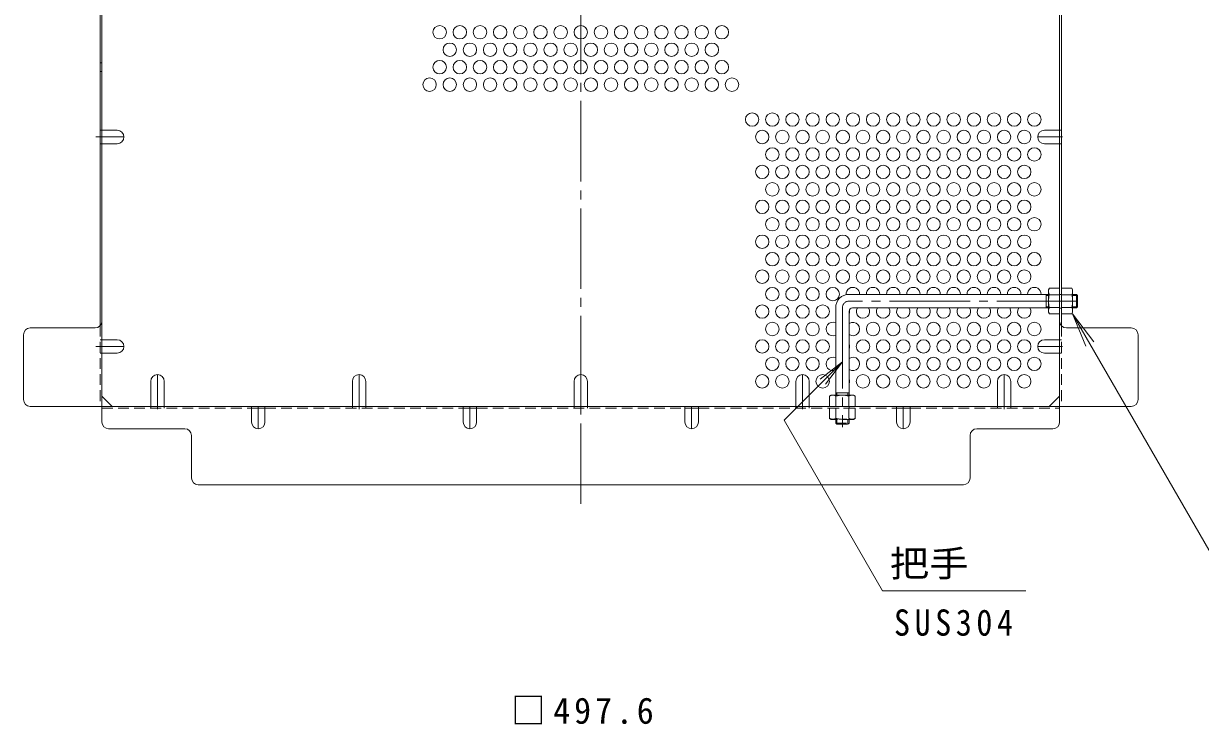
# Model space of a CAD drawing. Units: millimetres at full size, sheet at 1:4; details may follow other scales. Extents: x -744 to 1008, y -779 to 706.
# Drawn here: x 178 to 704, y 33 to 346 of the extents above; entities that cross this region are included whole.
import ezdxf
from ezdxf.enums import TextEntityAlignment as Align

# ---------------------------------------------------------------- set-up
doc = ezdxf.new("R2010")
doc.units = ezdxf.units.MM
doc.header["$LTSCALE"] = 4
for name, pattern in [('CHAIN1', [8, 5, -1, 1, -1]), ('CHAIN2', [12, 9, -1, 1, -1]), ('DASHED1', [1.8, 1.2, -0.6])]:
    doc.linetypes.add(name, pattern=pattern)
for name, color, linetype, lineweight in [('A-1_躯体', 3, 'Continuous', 9), ('A-4_その他', 7, 'Continuous', 9), ('A-5_文字', 7, 'Continuous', 9), ('A-6_寸法', 2, 'Continuous', 9), ('A-7_ハッチ', 2, 'Continuous', 9), ('A-8_記号', 2, 'Continuous', 9), ('A-B_ﾊｯﾁ', 2, 'Continuous', 9)]:
    doc.layers.add(name, color=color, linetype=linetype, lineweight=lineweight)
doc.styles.add('ＭＳ ゴシック', font='')
doc.styles.get('ＭＳ ゴシック').set_extended_font_data('MS Gothic')

msp = doc.modelspace()

# ---------------------------------------------------------------- linework, layer by layer
at = {"layer": 'A-1_躯体'}
for p, q in [((635.832, 225.017), (546.832, 225.017)), ((634.832, 219.017), (634.832, 225.017)), ((634.832, 224.517), (635.832, 224.517)), ((648.332, 225.017), (646.632, 225.017)), ((646.632, 224.517), (648.832, 224.517)), ((648.332, 219.017), (648.332, 225.017)), ((648.332, 225.017), (648.832, 224.517)), ((648.832, 219.517), (648.832, 224.517)), ((540.832, 219.017), (540.832, 180.017)), ((546.832, 217.517), (546.832, 180.017)), ((635.832, 219.017), (548.332, 219.017)), ((634.832, 219.517), (635.832, 219.517)), ((646.632, 219.517), (648.832, 219.517)), ((648.332, 219.017), (646.632, 219.017)), ((648.332, 219.017), (648.832, 219.517)), ((540.832, 181.017), (546.832, 181.017)), ((541.332, 181.017), (541.332, 180.017)), ((546.332, 181.017), (546.332, 180.017))]:
    msp.add_line(p, q, dxfattribs=at)
at = {"layer": 'A-1_躯体', "linetype": 'CHAIN2'}
for p, q in [((648.832, 222.017), (546.832, 222.017)), ((543.832, 219.017), (543.832, 165.784))]:
    msp.add_line(p, q, dxfattribs=at)
at = {"layer": 'A-1_躯体', "linetype": 'DASHED1'}
for p, q in [((540.832, 167.517), (540.832, 169.217)), ((541.332, 169.217), (541.332, 167.017)), ((546.332, 169.217), (546.332, 167.017)), ((546.832, 167.517), (546.832, 169.217)), ((540.832, 167.517), (546.832, 167.517)), ((540.832, 167.517), (541.332, 167.017)), ((541.332, 167.017), (546.332, 167.017)), ((546.832, 167.517), (546.332, 167.017))]:
    msp.add_line(p, q, dxfattribs=at)
at = {"layer": 'A-1_躯体'}
for centre, radius in [((546.832, 219.017), 6), ((548.332, 217.517), 1.5)]:
    msp.add_arc(centre, radius, 90, 180, dxfattribs=at)
at = {"layer": 'A-1_躯体', "linetype": 'CHAIN2'}
msp.add_arc((546.832, 219.017), 3, 90, 180, dxfattribs=at)
at = {"layer": 'A-5_文字'}
for p, q in [((646.599, 216.267), (718.87, 91.087)), ((646.599, 216.267), (652.578, 201.83)), ((646.599, 216.267), (656.111, 203.87)), ((543.832, 194.832), (533.915, 187.223)), ((625.786, 92.702), (561.741, 92.702))]:
    msp.add_line(p, q, dxfattribs=at)
msp.add_lwpolyline([(561.741, 92.702), (517.804, 168.804), (543.832, 194.832), (536.223, 184.915)], dxfattribs=at)
at = {"layer": 'A-6_寸法'}
for centre in [(364.032, 342.055), (373.032, 342.055), (382.032, 342.055), (391.032, 342.055), (400.032, 342.055), (409.032, 342.055), (418.032, 342.055), (427.032, 342.055), (436.032, 342.055), (445.032, 342.055), (454.032, 342.055), (463.032, 342.055), (472.032, 342.055), (481.032, 342.055), (490.032, 342.055), (368.532, 334.26), (377.532, 334.26), (386.532, 334.26), (395.532, 334.26), (404.532, 334.26), (413.532, 334.26), (422.532, 334.26), (431.532, 334.26), (440.532, 334.26), (449.532, 334.26), (458.532, 334.26), (467.532, 334.26), (476.532, 334.26), (485.532, 334.26), (364.032, 326.466), (373.032, 326.466), (382.032, 326.466), (391.032, 326.466), (400.032, 326.466), (409.032, 326.466), (418.032, 326.466), (427.032, 326.466), (436.032, 326.466), (445.032, 326.466), (454.032, 326.466), (463.032, 326.466), (472.032, 326.466), (481.032, 326.466), (490.032, 326.466), (359.532, 318.672), (368.532, 318.672), (377.532, 318.672), (386.532, 318.672), (395.532, 318.672), (404.532, 318.672), (413.532, 318.672), (422.532, 318.672), (431.532, 318.672), (440.532, 318.672), (449.532, 318.672), (458.532, 318.672), (467.532, 318.672), (476.532, 318.672), (485.532, 318.672), (494.532, 318.672), (503.532, 303.084), (512.532, 303.084), (521.532, 303.084), (530.532, 303.084), (539.532, 303.084), (548.532, 303.084), (557.532, 303.084), (566.532, 303.084), (575.532, 303.084), (584.532, 303.084), (593.532, 303.084), (602.532, 303.084), (611.532, 303.084), (620.532, 303.084), (629.532, 303.084), (508.032, 295.289), (517.032, 295.289), (526.032, 295.289), (535.032, 295.289), (544.032, 295.289), (553.032, 295.289), (562.032, 295.289), (571.032, 295.289), (580.032, 295.289), (589.032, 295.289), (598.032, 295.289), (607.032, 295.289), (616.032, 295.289), (625.032, 295.289), (512.532, 287.495), (521.532, 287.495), (530.532, 287.495), (539.532, 287.495), (548.532, 287.495), (557.532, 287.495), (566.532, 287.495), (575.532, 287.495), (584.532, 287.495), (593.532, 287.495), (602.532, 287.495), (611.532, 287.495), (620.532, 287.495), (629.532, 287.495), (508.032, 279.701), (517.032, 279.701), (526.032, 279.701), (535.032, 279.701), (544.032, 279.701), (553.032, 279.701), (562.032, 279.701), (571.032, 279.701), (580.032, 279.701), (589.032, 279.701), (598.032, 279.701), (607.032, 279.701), (616.032, 279.701), (625.032, 279.701), (512.532, 271.907), (521.532, 271.907), (530.532, 271.907), (539.532, 271.907), (548.532, 271.907), (557.532, 271.907), (566.532, 271.907), (575.532, 271.907), (584.532, 271.907), (593.532, 271.907), (602.532, 271.907), (611.532, 271.907), (620.532, 271.907), (629.532, 271.907), (508.032, 264.112), (517.032, 264.112), (526.032, 264.112), (535.032, 264.112), (544.032, 264.112), (553.032, 264.112), (562.032, 264.112), (571.032, 264.112), (580.032, 264.112), (589.032, 264.112), (598.032, 264.112), (607.032, 264.112), (616.032, 264.112), (625.032, 264.112), (512.532, 256.318), (521.532, 256.318), (530.532, 256.318), (539.532, 256.318), (548.532, 256.318), (557.532, 256.318), (566.532, 256.318), (575.532, 256.318), (584.532, 256.318), (593.532, 256.318), (602.532, 256.318), (611.532, 256.318), (620.532, 256.318), (629.532, 256.318), (508.032, 248.524), (517.032, 248.524), (526.032, 248.524), (535.032, 248.524), (544.032, 248.524), (553.032, 248.524), (562.032, 248.524), (571.032, 248.524), (580.032, 248.524), (589.032, 248.524), (598.032, 248.524), (607.032, 248.524), (616.032, 248.524), (625.032, 248.524), (512.532, 240.73), (521.532, 240.73), (530.532, 240.73), (539.532, 240.73), (548.532, 240.73), (557.532, 240.73), (566.532, 240.73), (575.532, 240.73), (584.532, 240.73), (593.532, 240.73), (602.532, 240.73), (611.532, 240.73), (620.532, 240.73), (629.532, 240.73), (508.032, 232.935), (517.032, 232.935), (526.032, 232.935), (535.032, 232.935), (544.032, 232.935), (553.032, 232.935), (562.032, 232.935), (571.032, 232.935), (580.032, 232.935), (589.032, 232.935), (598.032, 232.935), (607.032, 232.935), (616.032, 232.935), (625.032, 232.935), (512.532, 225.141), (521.532, 225.141), (530.532, 225.141), (539.532, 225.141), (508.032, 217.347), (517.032, 217.347), (526.032, 217.347), (535.032, 217.347), (512.532, 209.553), (521.532, 209.553), (530.532, 209.553), (557.532, 209.553), (566.532, 209.553), (575.532, 209.553), (584.532, 209.553), (593.532, 209.553), (602.532, 209.553), (611.532, 209.553), (620.532, 209.553), (629.532, 209.553), (508.032, 201.759), (517.032, 201.759), (526.032, 201.759), (535.032, 201.759), (553.032, 201.759), (562.032, 201.759), (571.032, 201.759), (580.032, 201.759), (589.032, 201.759), (598.032, 201.759), (607.032, 201.759), (616.032, 201.759), (625.032, 201.759), (512.532, 193.964), (521.532, 193.964), (530.532, 193.964), (557.532, 193.964), (566.532, 193.964), (575.532, 193.964), (584.532, 193.964), (593.532, 193.964), (602.532, 193.964), (611.532, 193.964), (620.532, 193.964), (629.532, 193.964), (508.032, 186.17), (517.032, 186.17), (535.032, 186.17), (553.032, 186.17), (562.032, 186.17), (571.032, 186.17), (580.032, 186.17), (589.032, 186.17), (598.032, 186.17), (607.032, 186.17), (625.032, 186.17)]:
    msp.add_circle(centre, 3, dxfattribs=at)
for centre, start, end in [((548.532, 225.141), 357.61786, 185.06075), ((557.532, 225.141), 357.61786, 182.38214), ((566.532, 225.141), 357.61786, 182.38214), ((575.532, 225.141), 357.61786, 182.38214), ((584.532, 225.141), 357.61786, 182.38214), ((593.532, 225.141), 357.61786, 182.38214), ((602.532, 225.141), 357.61786, 182.38214), ((611.532, 225.141), 357.61786, 182.38214), ((620.532, 225.141), 357.61786, 182.38214), ((629.532, 225.141), 357.61786, 182.38214), ((544.032, 217.347), 338.96053, 14.11906), ((553.032, 217.347), 146.18508, 33.81492), ((562.032, 217.347), 146.18508, 33.81492), ((571.032, 217.347), 146.18508, 33.81492), ((580.032, 217.347), 146.18508, 33.81492), ((589.032, 217.347), 146.18508, 33.81492), ((598.032, 217.347), 146.18508, 33.81492), ((607.032, 217.347), 146.18508, 33.81492), ((616.032, 217.347), 146.18508, 33.81492), ((625.032, 217.347), 146.18508, 33.81492), ((539.532, 209.553), 64.32071, 295.67929), ((548.532, 209.553), 235.48189, 124.51811), ((544.032, 201.759), 338.96053, 21.03947), ((539.532, 193.964), 64.32071, 295.67929), ((548.532, 193.964), 235.48189, 124.51811), ((544.032, 186.17), 338.96053, 21.03947)]:
    msp.add_arc(centre, 3, start, end, dxfattribs=at)
at = {"layer": 'A-7_ハッチ', "linetype": 'CHAIN2'}
msp.add_line((427.032, 647.417), (427.032, 130.223), dxfattribs=at)
at = {"layer": 'A-7_ハッチ'}
for p, q in [((213.232, 609.624), (213.232, 168.017)), ((640.832, 168.017), (640.832, 609.624)), ((212.432, 210.978), (212.432, 370.359)), ((641.632, 210.978), (641.632, 370.359)), ((178.229, 178.017), (178.229, 207.017)), ((210.232, 210.017), (181.229, 210.017)), ((672.836, 210.017), (643.832, 210.017)), ((675.836, 178.017), (675.836, 207.017)), ((217.844, 175.017), (213.232, 179.629)), ((636.22, 175.017), (640.832, 179.629)), ((181.229, 175.017), (672.836, 175.017)), ((280.032, 174.217), (286.032, 174.217)), ((374.532, 174.217), (380.532, 174.217)), ((473.532, 174.217), (479.532, 174.217)), ((568.032, 174.217), (574.032, 174.217)), ((250.233, 165.017), (216.232, 165.017)), ((603.831, 165.017), (637.832, 165.017)), ((253.233, 162.017), (253.233, 143.017)), ((600.831, 143.017), (600.831, 162.017)), ((256.233, 140.017), (597.831, 140.017))]:
    msp.add_line(p, q, dxfattribs=at)
at = {"layer": 'A-7_ハッチ', "linetype": 'DASHED1'}
for p, q in [((213.232, 328.466), (212.432, 328.466)), ((213.232, 324.466), (212.432, 324.466)), ((213.232, 298.289), (212.432, 298.289)), ((640.832, 298.289), (641.632, 298.289)), ((213.232, 292.289), (212.432, 292.289)), ((640.832, 292.289), (641.632, 292.289)), ((641.632, 225.017), (640.832, 225.017)), ((641.632, 218.817), (640.832, 218.817)), ((212.432, 210.978), (212.432, 175.012)), ((641.632, 210.978), (641.632, 175.012)), ((213.232, 204.759), (212.432, 204.759)), ((640.832, 204.759), (641.632, 204.759)), ((213.232, 198.759), (212.432, 198.759)), ((640.832, 198.759), (641.632, 198.759)), ((213.232, 174.217), (280.032, 174.217)), ((235.032, 175.017), (235.032, 174.217)), ((241.032, 175.017), (241.032, 174.217)), ((286.032, 174.217), (374.532, 174.217)), ((325.032, 175.017), (325.032, 174.217)), ((331.032, 175.017), (331.032, 174.217)), ((380.532, 174.217), (473.532, 174.217)), ((424.032, 175.017), (424.032, 174.217)), ((430.032, 175.017), (430.032, 174.217)), ((479.532, 174.217), (568.032, 174.217)), ((523.032, 175.017), (523.032, 174.217)), ((529.032, 175.017), (529.032, 174.217)), ((546.832, 175.017), (546.832, 174.217)), ((574.032, 174.217), (640.832, 174.217)), ((613.032, 175.017), (613.032, 174.217)), ((619.032, 175.017), (619.032, 174.217))]:
    msp.add_line(p, q, dxfattribs=at)
at = {"layer": 'A-7_ハッチ'}
for centre, start, end in [((210.232, 213.017), 270, 0), ((643.832, 213.017), 180, 270), ((181.229, 207.017), 90, 180), ((672.836, 207.017), 0, 90), ((181.229, 178.017), 180, 270), ((672.836, 178.017), 270, 0), ((216.232, 168.017), 180, 270), ((250.233, 162.017), 0, 90), ((603.831, 162.017), 90, 180), ((637.832, 168.017), 270, 0), ((256.233, 143.017), 180, 270), ((597.831, 143.017), 270, 0)]:
    msp.add_arc(centre, 3, start, end, dxfattribs=at)
at = {"layer": 'A-8_記号', "linetype": 'CHAIN1'}
for p, q in [((210.524, 295.289), (223.032, 295.289)), ((642.032, 295.289), (631.032, 295.289)), ((210.524, 201.759), (223.032, 201.759)), ((642.032, 201.759), (631.032, 201.759)), ((238.032, 173.817), (238.032, 189.167)), ((328.032, 173.817), (328.032, 189.167)), ((427.032, 175.017), (427.032, 189.167)), ((526.032, 173.817), (526.032, 189.167)), ((616.032, 173.817), (616.032, 189.167)), ((283.032, 175.017), (283.032, 165.016)), ((377.532, 175.017), (377.532, 165.016)), ((476.532, 175.017), (476.532, 165.016)), ((571.032, 175.017), (571.032, 165.016))]:
    msp.add_line(p, q, dxfattribs=at)
at = {"layer": 'A-8_記号'}
for p, q in [((220.032, 298.289), (213.232, 298.289)), ((634.032, 298.289), (640.832, 298.289)), ((220.032, 292.289), (213.232, 292.289)), ((634.032, 292.289), (640.832, 292.289)), ((220.032, 204.759), (213.232, 204.759)), ((634.032, 204.759), (640.832, 204.759)), ((220.032, 198.759), (213.232, 198.759)), ((634.032, 198.759), (640.832, 198.759)), ((235.032, 186.167), (235.032, 175.017)), ((241.032, 186.167), (241.032, 175.017)), ((325.032, 186.167), (325.032, 175.017)), ((331.032, 186.167), (331.032, 175.017)), ((424.032, 186.167), (424.032, 175.017)), ((430.032, 186.167), (430.032, 175.017)), ((523.032, 186.167), (523.032, 175.017)), ((529.032, 186.167), (529.032, 175.017)), ((613.032, 186.167), (613.032, 175.017)), ((619.032, 186.167), (619.032, 175.017)), ((280.032, 168.016), (280.032, 175.017)), ((286.032, 168.016), (286.032, 175.017)), ((374.532, 168.016), (374.532, 175.017)), ((380.532, 168.016), (380.532, 175.017)), ((473.532, 168.016), (473.532, 175.017)), ((479.532, 168.016), (479.532, 175.017)), ((568.032, 168.016), (568.032, 175.017)), ((574.032, 168.016), (574.032, 175.017))]:
    msp.add_line(p, q, dxfattribs=at)
for centre, start, end in [((220.032, 295.289), 270, 90), ((634.032, 295.289), 90, 270), ((220.032, 201.759), 270, 90), ((634.032, 201.759), 90, 270), ((238.032, 186.167), 0, 180), ((328.032, 186.167), 0, 180), ((427.032, 186.167), 0, 180), ((526.032, 186.167), 0, 180), ((616.032, 186.167), 0, 180), ((283.032, 168.016), 180, 0), ((377.532, 168.016), 180, 0), ((476.532, 168.016), 180, 0), ((571.032, 168.016), 180, 0)]:
    msp.add_arc(centre, 3, start, end, dxfattribs=at)
at = {"layer": 'A-B_ﾊｯﾁ'}
for p, q in [((635.832, 227.016), (636.265, 227.767)), ((635.832, 217.017), (635.832, 227.016)), ((640.832, 227.767), (636.265, 227.767)), ((640.832, 216.267), (640.832, 227.767)), ((641.632, 216.267), (641.632, 227.767)), ((641.632, 227.767), (646.199, 227.767)), ((646.632, 227.016), (646.199, 227.767)), ((646.632, 217.017), (646.632, 227.016)), ((636.265, 224.88), (640.832, 224.88)), ((646.199, 224.88), (641.632, 224.88)), ((635.832, 217.017), (636.265, 216.267)), ((636.265, 219.153), (640.832, 219.153)), ((640.832, 216.267), (636.265, 216.267)), ((646.199, 219.153), (641.632, 219.153)), ((641.632, 216.267), (646.199, 216.267)), ((646.632, 217.017), (646.199, 216.267)), ((538.832, 180.017), (538.082, 179.583)), ((538.082, 175.017), (538.082, 179.583)), ((538.832, 180.017), (548.832, 180.017)), ((540.969, 179.583), (540.969, 175.017)), ((546.695, 179.583), (546.695, 175.017)), ((548.832, 180.017), (549.582, 179.583)), ((549.582, 175.017), (549.582, 179.583)), ((538.082, 175.017), (549.582, 175.017))]:
    msp.add_line(p, q, dxfattribs=at)
at = {"layer": 'A-B_ﾊｯﾁ', "linetype": 'DASHED1'}
for p, q in [((549.582, 174.217), (538.082, 174.217)), ((538.082, 174.217), (538.082, 169.65)), ((540.969, 169.65), (540.969, 174.217)), ((546.695, 169.65), (546.695, 174.217)), ((549.582, 174.217), (549.582, 169.65)), ((538.832, 169.217), (538.082, 169.65)), ((548.832, 169.217), (538.832, 169.217)), ((548.832, 169.217), (549.582, 169.65))]:
    msp.add_line(p, q, dxfattribs=at)
at = {"layer": 'A-B_ﾊｯﾁ'}
for centre, radius, start, end in [((639.114, 226.122), 3.29, 149.99998, 176.07924), ((638.567, 226.357), 2.735, 180.2103, 212.68507), ((643.35, 226.122), 3.29, 3.92076, 30.00002), ((643.897, 226.357), 2.735, 327.31493, 359.7897), ((645.515, 222.017), 9.683, 162.79973, 197.20026), ((636.949, 222.017), 9.683, 342.79974, 17.20027), ((638.567, 217.676), 2.735, 147.31491, 179.78969), ((639.114, 217.911), 3.29, 183.92075, 210), ((643.897, 217.676), 2.735, 0.21031, 32.68509), ((643.35, 217.911), 3.29, 330, 356.07925), ((539.727, 176.735), 3.29, 93.92075, 120), ((539.492, 177.282), 2.735, 57.31491, 89.78969), ((543.832, 170.334), 9.683, 72.79973, 107.20026), ((548.172, 177.282), 2.735, 90.2103, 122.68507), ((547.937, 176.735), 3.29, 59.99998, 86.07924)]:
    msp.add_arc(centre, radius, start, end, dxfattribs=at)
at = {"layer": 'A-B_ﾊｯﾁ', "linetype": 'DASHED1'}
for centre, radius, start, end in [((539.727, 172.499), 3.29, 239.99998, 266.07924), ((539.492, 171.951), 2.735, 270.2103, 302.68507), ((543.832, 178.899), 9.683, 252.79973, 287.20026), ((548.172, 171.951), 2.735, 237.31491, 269.78969), ((547.937, 172.499), 3.29, 273.92075, 300)]:
    msp.add_arc(centre, radius, start, end, dxfattribs=at)

# ---------------------------------------------------------------- texts
at = {"layer": 'A-4_その他', "color": 2, "insert": (396.032, 32.969), "char_height": 11.73, "attachment_point": 7, "style": 'ＭＳ ゴシック'}
msp.add_mtext('\\T1.23;\\W0.95;□497.6', dxfattribs=at)
at = {"layer": 'A-5_文字', "color": 2, "style": 'ＭＳ ゴシック', "width": 1.1}
msp.add_text('把手', height=11.73, dxfattribs=at).set_placement((564.991, 95.436), align=Align.BOTTOM_LEFT)
at = {"layer": 'A-5_文字', "color": 2, "insert": (566.866, 72.422), "char_height": 11.73, "attachment_point": 7, "style": 'ＭＳ ゴシック'}
msp.add_mtext('\\T1.28;\\W0.9;SUS304', dxfattribs=at)

doc.saveas('drawing.dxf')
